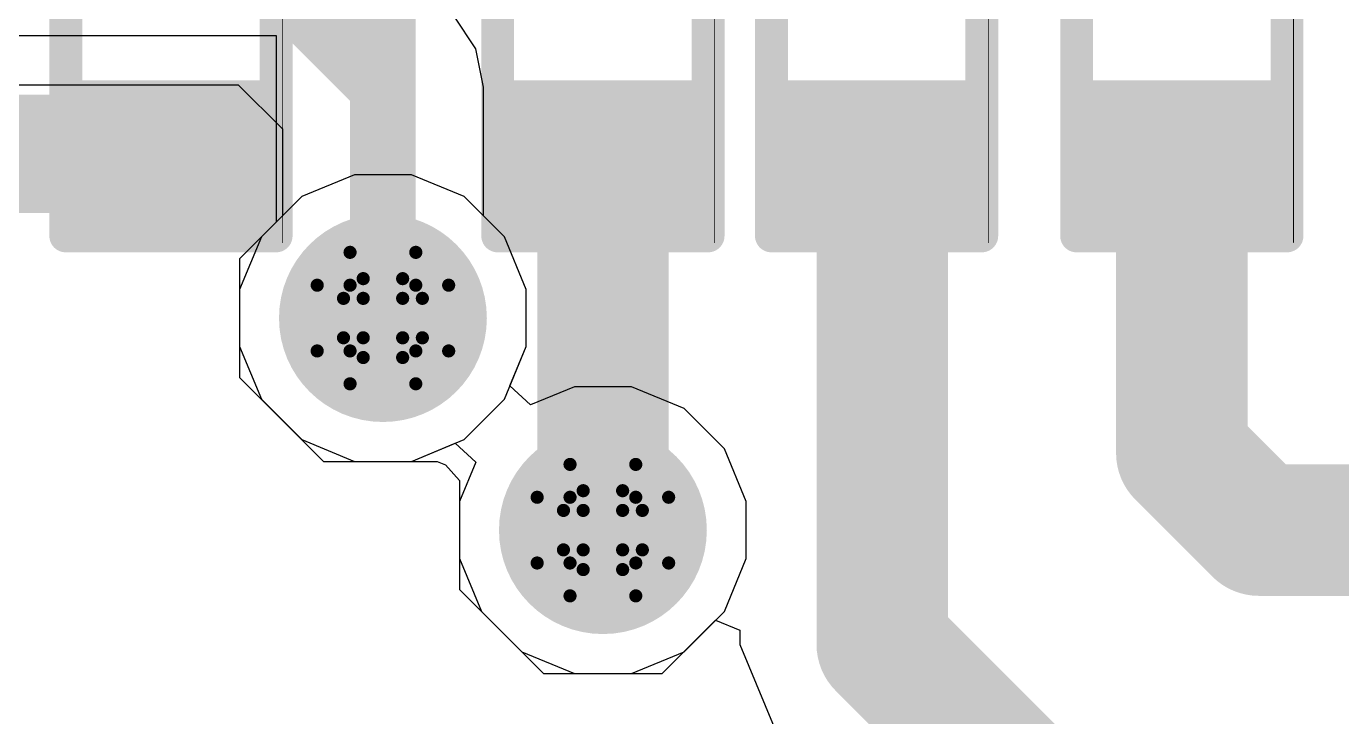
# Model space of a CAD drawing. Header units: inches. Extents: x -4 to 5258, y -4 to 5281.
# Drawn here: x 97.55 to 102.64, y 61.33 to 64 of the extents above; entities that cross this region are included whole.
import ezdxf

# ---------------------------------------------------------------- set-up
doc = ezdxf.new("R2010")
doc.units = ezdxf.units.IN
for name, color, linetype in [('Bottom Layer', 5, 'Continuous'), ('Bottom Solder', 6, 'Continuous'), ('Drill Drawing', 1, 'Continuous'), ('Layer 1', 16, 'Continuous'), ('Layer 2', 76, 'Continuous'), ('Top Layer', 1, 'Continuous'), ('Top Overlay', 2, 'Continuous'), ('Top Paste', 8, 'Continuous'), ('Top Solder', 216, 'Continuous'), ('Via Holes', 16, 'Continuous')]:
    doc.layers.add(name, color=color, linetype=linetype)

# ---------------------------------------------------------------- blocks, each defined once
blk = doc.blocks.new('R___0402_43')
at = {"layer": 'Top Layer'}
for points in [[(-0.6985, -0.3175), (-0.6985, 0.3175), (-0.2413, 0.3175), (-0.2413, -0.3175)], [(0.2413, -0.3175), (0.2413, 0.3175), (0.6985, 0.3175), (0.6985, -0.3175)]]:
    blk.add_hatch(color=1, dxfattribs=at).paths.add_polyline_path(points)
at = {"layer": 'Top Paste'}
for points in [[(-0.6985, -0.3175), (-0.6985, 0.3175), (-0.2413, 0.3175), (-0.2413, -0.3175)], [(0.2413, -0.3175), (0.2413, 0.3175), (0.6985, 0.3175), (0.6985, -0.3175)]]:
    blk.add_hatch(color=8, dxfattribs=at).paths.add_polyline_path(points)
at = {"layer": 'Top Solder'}
for points in [[(-0.7535, -0.3725), (-0.7535, 0.3725), (-0.1863, 0.3725), (-0.1863, -0.3725)], [(0.1863, -0.3725), (0.1863, 0.3725), (0.7535, 0.3725), (0.7535, -0.3725)]]:
    blk.add_hatch(color=216, dxfattribs=at).paths.add_polyline_path(points)
at = {"layer": 'Top Overlay'}
for points in [[(-0.7874, 0.4064, 0.127, 0.127, 0), (0.7874, 0.4064, 0.127, 0.127, 0)], [(-0.7874, 0.4064, 0.127, 0.127, 0), (-0.7874, -0.4064, 0.127, 0.127, 0)], [(0.7874, 0.4064, 0.127, 0.127, 0), (0.7874, -0.4064, 0.127, 0.127, 0)], [(-0.7874, -0.4064, 0.127, 0.127, 0), (0.7874, -0.4064, 0.127, 0.127, 0)], [(-0.8128, -0.4318, 0.00323, 0.00323, 0), (0.8128, -0.4318, 0.00323, 0.00323, 0)]]:
    blk.add_lwpolyline(points, format="xyseb", dxfattribs=at)
for points in [[(-0.8191, 0.4064, 0.0635, 0.0635, 1), (-0.7556, 0.4064, 0.0635, 0.0635, 1)], [(-0.8191, 0.4064, 0.0635, 0.0635, 1), (-0.7556, 0.4064, 0.0635, 0.0635, 1)], [(0.7556, 0.4064, 0.0635, 0.0635, 1), (0.8191, 0.4064, 0.0635, 0.0635, 1)], [(0.7556, 0.4064, 0.0635, 0.0635, 1), (0.8191, 0.4064, 0.0635, 0.0635, 1)], [(-0.8191, -0.4064, 0.0635, 0.0635, 1), (-0.7556, -0.4064, 0.0635, 0.0635, 1)], [(-0.8191, -0.4064, 0.0635, 0.0635, 1), (-0.7556, -0.4064, 0.0635, 0.0635, 1)], [(0.7557, -0.4064, 0.0635, 0.0635, 1), (0.8192, -0.4064, 0.0635, 0.0635, 1)], [(0.7557, -0.4064, 0.0635, 0.0635, 1), (0.8192, -0.4064, 0.0635, 0.0635, 1)], [(-0.8136, -0.4318, 0.00161, 0.00161, 1), (-0.812, -0.4318, 0.00161, 0.00161, 1)], [(0.812, -0.4318, 0.00161, 0.00161, 1), (0.8136, -0.4318, 0.00161, 0.00161, 1)]]:
    blk.add_lwpolyline(points, format="xyseb", close=True, dxfattribs=at)
blk = doc.blocks.new('R___0402_45')
at = {"layer": 'Top Layer'}
for points in [[(-0.6985, -0.3175), (-0.6985, 0.3175), (-0.2413, 0.3175), (-0.2413, -0.3175)], [(0.2413, -0.3175), (0.2413, 0.3175), (0.6985, 0.3175), (0.6985, -0.3175)]]:
    blk.add_hatch(color=1, dxfattribs=at).paths.add_polyline_path(points)
at = {"layer": 'Top Paste'}
for points in [[(-0.6985, -0.3175), (-0.6985, 0.3175), (-0.2413, 0.3175), (-0.2413, -0.3175)], [(0.2413, -0.3175), (0.2413, 0.3175), (0.6985, 0.3175), (0.6985, -0.3175)]]:
    blk.add_hatch(color=8, dxfattribs=at).paths.add_polyline_path(points)
at = {"layer": 'Top Solder'}
for points in [[(-0.7535, -0.3725), (-0.7535, 0.3725), (-0.1863, 0.3725), (-0.1863, -0.3725)], [(0.1863, -0.3725), (0.1863, 0.3725), (0.7535, 0.3725), (0.7535, -0.3725)]]:
    blk.add_hatch(color=216, dxfattribs=at).paths.add_polyline_path(points)
at = {"layer": 'Top Overlay'}
for points in [[(-0.7874, 0.4064, 0.127, 0.127, 0), (-0.7874, -0.4064, 0.127, 0.127, 0)], [(0.7874, 0.4064, 0.127, 0.127, 0), (-0.7874, 0.4064, 0.127, 0.127, 0)], [(0.7874, 0.4064, 0.127, 0.127, 0), (0.7874, -0.4064, 0.127, 0.127, 0)], [(-0.7874, -0.4064, 0.127, 0.127, 0), (0.7874, -0.4064, 0.127, 0.127, 0)], [(-0.8128, -0.4318, 0.00323, 0.00323, 0), (0.8128, -0.4318, 0.00323, 0.00323, 0)]]:
    blk.add_lwpolyline(points, format="xyseb", dxfattribs=at)
for points in [[(-0.8191, 0.4064, 0.0635, 0.0635, 1), (-0.7556, 0.4064, 0.0635, 0.0635, 1)], [(-0.8191, 0.4064, 0.0635, 0.0635, 1), (-0.7556, 0.4064, 0.0635, 0.0635, 1)], [(0.7557, 0.4064, 0.0635, 0.0635, 1), (0.8192, 0.4064, 0.0635, 0.0635, 1)], [(0.7557, 0.4064, 0.0635, 0.0635, 1), (0.8192, 0.4064, 0.0635, 0.0635, 1)], [(-0.8191, -0.4064, 0.0635, 0.0635, 1), (-0.7556, -0.4064, 0.0635, 0.0635, 1)], [(-0.8191, -0.4064, 0.0635, 0.0635, 1), (-0.7556, -0.4064, 0.0635, 0.0635, 1)], [(0.7556, -0.4064, 0.0635, 0.0635, 1), (0.8191, -0.4064, 0.0635, 0.0635, 1)], [(0.7556, -0.4064, 0.0635, 0.0635, 1), (0.8191, -0.4064, 0.0635, 0.0635, 1)], [(-0.8136, -0.4318, 0.00161, 0.00161, 1), (-0.812, -0.4318, 0.00161, 0.00161, 1)], [(0.812, -0.4318, 0.00161, 0.00161, 1), (0.8136, -0.4318, 0.00161, 0.00161, 1)]]:
    blk.add_lwpolyline(points, format="xyseb", close=True, dxfattribs=at)
blk = doc.blocks.new('R___0402_47')
at = {"layer": 'Top Layer'}
for points in [[(-0.6985, -0.3175), (-0.6985, 0.3175), (-0.2413, 0.3175), (-0.2413, -0.3175)], [(0.2413, -0.3175), (0.2413, 0.3175), (0.6985, 0.3175), (0.6985, -0.3175)]]:
    blk.add_hatch(color=1, dxfattribs=at).paths.add_polyline_path(points)
at = {"layer": 'Top Paste'}
for points in [[(-0.6985, -0.3175), (-0.6985, 0.3175), (-0.2413, 0.3175), (-0.2413, -0.3175)], [(0.2413, -0.3175), (0.2413, 0.3175), (0.6985, 0.3175), (0.6985, -0.3175)]]:
    blk.add_hatch(color=8, dxfattribs=at).paths.add_polyline_path(points)
at = {"layer": 'Top Solder'}
for points in [[(-0.7535, -0.3725), (-0.7535, 0.3725), (-0.1863, 0.3725), (-0.1863, -0.3725)], [(0.1863, -0.3725), (0.1863, 0.3725), (0.7535, 0.3725), (0.7535, -0.3725)]]:
    blk.add_hatch(color=216, dxfattribs=at).paths.add_polyline_path(points)
at = {"layer": 'Top Overlay'}
for points in [[(-0.7874, 0.4064, 0.127, 0.127, 0), (-0.7874, -0.4064, 0.127, 0.127, 0)], [(-0.7874, 0.4064, 0.127, 0.127, 0), (0.7874, 0.4064, 0.127, 0.127, 0)], [(0.7874, 0.4064, 0.127, 0.127, 0), (0.7874, -0.4064, 0.127, 0.127, 0)], [(-0.7874, -0.4064, 0.127, 0.127, 0), (0.7874, -0.4064, 0.127, 0.127, 0)], [(-0.8128, -0.4318, 0.00323, 0.00323, 0), (0.8128, -0.4318, 0.00323, 0.00323, 0)]]:
    blk.add_lwpolyline(points, format="xyseb", dxfattribs=at)
for points in [[(-0.8191, 0.4064, 0.0635, 0.0635, 1), (-0.7556, 0.4064, 0.0635, 0.0635, 1)], [(-0.8191, 0.4064, 0.0635, 0.0635, 1), (-0.7556, 0.4064, 0.0635, 0.0635, 1)], [(0.7556, 0.4064, 0.0635, 0.0635, 1), (0.8191, 0.4064, 0.0635, 0.0635, 1)], [(0.7556, 0.4064, 0.0635, 0.0635, 1), (0.8191, 0.4064, 0.0635, 0.0635, 1)], [(-0.8191, -0.4064, 0.0635, 0.0635, 1), (-0.7556, -0.4064, 0.0635, 0.0635, 1)], [(-0.8191, -0.4064, 0.0635, 0.0635, 1), (-0.7556, -0.4064, 0.0635, 0.0635, 1)], [(0.7556, -0.4064, 0.0635, 0.0635, 1), (0.8191, -0.4064, 0.0635, 0.0635, 1)], [(0.7556, -0.4064, 0.0635, 0.0635, 1), (0.8191, -0.4064, 0.0635, 0.0635, 1)], [(-0.8136, -0.4318, 0.00161, 0.00161, 1), (-0.812, -0.4318, 0.00161, 0.00161, 1)], [(0.812, -0.4318, 0.00161, 0.00161, 1), (0.8136, -0.4318, 0.00161, 0.00161, 1)]]:
    blk.add_lwpolyline(points, format="xyseb", close=True, dxfattribs=at)
blk = doc.blocks.new('R___0402_49')
at = {"layer": 'Top Layer'}
for points in [[(-0.6985, -0.3175), (-0.6985, 0.3175), (-0.2413, 0.3175), (-0.2413, -0.3175)], [(0.2413, -0.3175), (0.2413, 0.3175), (0.6985, 0.3175), (0.6985, -0.3175)]]:
    blk.add_hatch(color=1, dxfattribs=at).paths.add_polyline_path(points)
at = {"layer": 'Top Paste'}
for points in [[(-0.6985, -0.3175), (-0.6985, 0.3175), (-0.2413, 0.3175), (-0.2413, -0.3175)], [(0.2413, -0.3175), (0.2413, 0.3175), (0.6985, 0.3175), (0.6985, -0.3175)]]:
    blk.add_hatch(color=8, dxfattribs=at).paths.add_polyline_path(points)
at = {"layer": 'Top Solder'}
for points in [[(-0.7535, -0.3725), (-0.7535, 0.3725), (-0.1863, 0.3725), (-0.1863, -0.3725)], [(0.1863, -0.3725), (0.1863, 0.3725), (0.7535, 0.3725), (0.7535, -0.3725)]]:
    blk.add_hatch(color=216, dxfattribs=at).paths.add_polyline_path(points)
at = {"layer": 'Top Overlay'}
for points in [[(-0.7874, 0.4064, 0.127, 0.127, 0), (-0.7874, -0.4064, 0.127, 0.127, 0)], [(-0.7874, 0.4064, 0.127, 0.127, 0), (0.7874, 0.4064, 0.127, 0.127, 0)], [(0.7874, 0.4064, 0.127, 0.127, 0), (0.7874, -0.4064, 0.127, 0.127, 0)], [(-0.7874, -0.4064, 0.127, 0.127, 0), (0.7874, -0.4064, 0.127, 0.127, 0)], [(-0.8128, -0.4318, 0.00323, 0.00323, 0), (0.8128, -0.4318, 0.00323, 0.00323, 0)]]:
    blk.add_lwpolyline(points, format="xyseb", dxfattribs=at)
for points in [[(-0.8191, 0.4064, 0.0635, 0.0635, 1), (-0.7556, 0.4064, 0.0635, 0.0635, 1)], [(-0.8191, 0.4064, 0.0635, 0.0635, 1), (-0.7556, 0.4064, 0.0635, 0.0635, 1)], [(0.7556, 0.4064, 0.0635, 0.0635, 1), (0.8191, 0.4064, 0.0635, 0.0635, 1)], [(0.7556, 0.4064, 0.0635, 0.0635, 1), (0.8191, 0.4064, 0.0635, 0.0635, 1)], [(-0.8191, -0.4064, 0.0635, 0.0635, 1), (-0.7556, -0.4064, 0.0635, 0.0635, 1)], [(-0.8191, -0.4064, 0.0635, 0.0635, 1), (-0.7556, -0.4064, 0.0635, 0.0635, 1)], [(0.7557, -0.4064, 0.0635, 0.0635, 1), (0.8192, -0.4064, 0.0635, 0.0635, 1)], [(0.7557, -0.4064, 0.0635, 0.0635, 1), (0.8192, -0.4064, 0.0635, 0.0635, 1)], [(-0.8136, -0.4318, 0.00161, 0.00161, 1), (-0.812, -0.4318, 0.00161, 0.00161, 1)], [(0.812, -0.4318, 0.00161, 0.00161, 1), (0.8136, -0.4318, 0.00161, 0.00161, 1)]]:
    blk.add_lwpolyline(points, format="xyseb", close=True, dxfattribs=at)

msp = doc.modelspace()

# ---------------------------------------------------------------- hatches: boundary and pattern name
at = {"layer": 'Bottom Layer'}
h = msp.add_hatch(color=5, dxfattribs=at)
edge = h.paths.add_edge_path()
edge.add_arc((98.9304, 62.8722), 0.3, 0, 360)
h = msp.add_hatch(color=5, dxfattribs=at)
edge = h.paths.add_edge_path()
edge.add_arc((99.7804, 62.0527), 0.3, 0, 360)
at = {"layer": 'Bottom Solder'}
h = msp.add_hatch(color=6, dxfattribs=at)
edge = h.paths.add_edge_path()
edge.add_arc((98.9304, 62.8722), 0.4016, 0, 360)
h = msp.add_hatch(color=6, dxfattribs=at)
edge = h.paths.add_edge_path()
edge.add_arc((99.7804, 62.0527), 0.4016, 0, 360)
at = {"layer": 'Layer 1'}
h = msp.add_hatch(color=16, dxfattribs=at)
edge = h.paths.add_edge_path()
edge.add_arc((98.9304, 62.8722), 0.3, 0, 360)
h = msp.add_hatch(color=16, dxfattribs=at)
edge = h.paths.add_edge_path()
edge.add_arc((99.7804, 62.0527), 0.3, 0, 360)
at = {"layer": 'Layer 2'}
h = msp.add_hatch(color=76, dxfattribs=at)
edge = h.paths.add_edge_path()
edge.add_arc((98.9304, 62.8722), 0.3, 0, 360)
h = msp.add_hatch(color=76, dxfattribs=at)
edge = h.paths.add_edge_path()
edge.add_arc((99.7804, 62.0527), 0.3, 0, 360)
at = {"layer": 'Top Layer'}
for points in [[(100.0979, 63.7887), (99.4629, 63.7887), (99.4629, 63.2786), (100.0979, 63.2786)], [(101.1554, 63.7887), (100.5204, 63.7887), (100.5204, 63.2786), (101.1554, 63.2786)], [(102.3348, 63.7887), (101.6998, 63.7887), (101.6998, 63.2786), (102.3348, 63.2786)], [(96.9739, 63.2786), (98.4288, 63.2786), (98.4288, 63.7358), (96.9739, 63.7358)]]:
    msp.add_hatch(color=1, dxfattribs=at).paths.add_polyline_path(points)
h = msp.add_hatch(color=1, dxfattribs=at)
edge = h.paths.add_edge_path()
edge.add_arc((98.9304, 62.8722), 0.3, 0, 360)
h = msp.add_hatch(color=1, dxfattribs=at)
edge = h.paths.add_edge_path()
edge.add_arc((99.7804, 62.0527), 0.3, 0, 360)
at = {"layer": 'Top Solder'}
h = msp.add_hatch(color=216, dxfattribs=at)
edge = h.paths.add_edge_path()
edge.add_arc((98.9304, 62.8722), 0.4016, 0, 360)
h = msp.add_hatch(color=216, dxfattribs=at)
edge = h.paths.add_edge_path()
edge.add_arc((99.7804, 62.0527), 0.4016, 0, 360)
at = {"layer": 'Via Holes'}
h = msp.add_hatch(color=7, dxfattribs=at)
edge = h.paths.add_edge_path()
edge.add_arc((98.9304, 62.8722), 0.15, 0, 360)
h = msp.add_hatch(color=7, dxfattribs=at)
edge = h.paths.add_edge_path()
edge.add_arc((99.7804, 62.0527), 0.15, 0, 360)

# ---------------------------------------------------------------- linework, layer by layer
at = {"layer": 'Bottom Layer'}
for p, q in [((98.8202, 63.4262), (98.6166, 63.3418)), ((99.0406, 63.4262), (98.8202, 63.4262)), ((99.2442, 63.3418), (99.0406, 63.4262)), ((98.6166, 63.3418), (98.4607, 63.186)), ((99.4001, 63.186), (99.2442, 63.3418)), ((98.4607, 63.186), (98.3764, 62.9824)), ((99.4844, 62.9824), (99.4001, 63.186)), ((98.3764, 62.9824), (98.3764, 62.762)), ((99.4844, 62.762), (99.4844, 62.9824)), ((98.3764, 62.762), (98.4607, 62.5584)), ((99.4214, 62.6099), (99.4844, 62.762)), ((99.501, 62.5366), (99.4214, 62.6099)), ((99.6702, 62.6067), (99.501, 62.5366)), ((99.8906, 62.6067), (99.6702, 62.6067)), ((100.0942, 62.5223), (99.8906, 62.6067)), ((98.4607, 62.5584), (98.6166, 62.4025)), ((100.25, 62.3665), (100.0942, 62.5223)), ((98.6166, 62.4025), (98.8202, 62.3182)), ((99.0406, 62.3182), (99.2098, 62.3883)), ((99.2098, 62.3883), (99.2894, 62.315)), ((100.3344, 62.1629), (100.25, 62.3665)), ((98.8202, 62.3182), (99.0406, 62.3182)), ((99.2894, 62.315), (99.2264, 62.1629)), ((99.2264, 62.1629), (99.2264, 61.9425)), ((100.3344, 61.9425), (100.3344, 62.1629)), ((99.2264, 61.9425), (99.3107, 61.7389)), ((100.25, 61.7389), (100.3344, 61.9425)), ((99.3107, 61.7389), (99.4666, 61.583)), ((100.0942, 61.583), (100.25, 61.7389)), ((99.4666, 61.583), (99.6702, 61.4987)), ((99.8906, 61.4987), (100.0942, 61.583)), ((99.6702, 61.4987), (99.8906, 61.4987))]:
    msp.add_line(p, q, dxfattribs=at)
at = {"layer": 'Drill Drawing'}
for points in [[(98.8034, 62.9992, 0.0508, 0.0508, 0), (98.8034, 63.1262, 0.0508, 0.0508, 0)], [(98.8034, 63.1262, 0.0508, 0.0508, 0), (99.0574, 63.1262, 0.0508, 0.0508, 0)], [(99.0574, 62.9992, 0.0508, 0.0508, 0), (99.0574, 63.1262, 0.0508, 0.0508, 0)], [(98.8542, 62.9484, 0.0508, 0.0508, 0), (98.8542, 63.0246, 0.0508, 0.0508, 0)], [(98.8542, 63.0246, 0.0508, 0.0508, 0), (99.0066, 63.0246, 0.0508, 0.0508, 0)], [(99.0066, 62.9484, 0.0508, 0.0508, 0), (99.0066, 63.0246, 0.0508, 0.0508, 0)], [(98.6764, 62.7452, 0.0508, 0.0508, 0), (98.6764, 62.9992, 0.0508, 0.0508, 0)], [(98.6764, 62.9992, 0.0508, 0.0508, 0), (98.8034, 62.9992, 0.0508, 0.0508, 0)], [(99.0574, 62.9992, 0.0508, 0.0508, 0), (99.1844, 62.9992, 0.0508, 0.0508, 0)], [(99.1844, 62.7452, 0.0508, 0.0508, 0), (99.1844, 62.9992, 0.0508, 0.0508, 0)], [(98.778, 62.796, 0.0508, 0.0508, 0), (98.778, 62.9484, 0.0508, 0.0508, 0)], [(98.778, 62.9484, 0.0508, 0.0508, 0), (98.8542, 62.9484, 0.0508, 0.0508, 0)], [(99.0066, 62.9484, 0.0508, 0.0508, 0), (99.0828, 62.9484, 0.0508, 0.0508, 0)], [(99.0828, 62.796, 0.0508, 0.0508, 0), (99.0828, 62.9484, 0.0508, 0.0508, 0)], [(98.778, 62.796, 0.0508, 0.0508, 0), (98.8542, 62.796, 0.0508, 0.0508, 0)], [(98.8542, 62.7198, 0.0508, 0.0508, 0), (98.8542, 62.796, 0.0508, 0.0508, 0)], [(99.0066, 62.796, 0.0508, 0.0508, 0), (99.0828, 62.796, 0.0508, 0.0508, 0)], [(99.0066, 62.7198, 0.0508, 0.0508, 0), (99.0066, 62.796, 0.0508, 0.0508, 0)], [(98.6764, 62.7452, 0.0508, 0.0508, 0), (98.8034, 62.7452, 0.0508, 0.0508, 0)], [(98.8034, 62.6182, 0.0508, 0.0508, 0), (98.8034, 62.7452, 0.0508, 0.0508, 0)], [(98.8542, 62.7198, 0.0508, 0.0508, 0), (99.0066, 62.7198, 0.0508, 0.0508, 0)], [(99.0574, 62.7452, 0.0508, 0.0508, 0), (99.1844, 62.7452, 0.0508, 0.0508, 0)], [(99.0574, 62.6182, 0.0508, 0.0508, 0), (99.0574, 62.7452, 0.0508, 0.0508, 0)], [(98.8034, 62.6182, 0.0508, 0.0508, 0), (99.0574, 62.6182, 0.0508, 0.0508, 0)], [(99.6534, 62.1797, 0.0508, 0.0508, 0), (99.6534, 62.3067, 0.0508, 0.0508, 0)], [(99.6534, 62.3067, 0.0508, 0.0508, 0), (99.9074, 62.3067, 0.0508, 0.0508, 0)], [(99.9074, 62.1797, 0.0508, 0.0508, 0), (99.9074, 62.3067, 0.0508, 0.0508, 0)], [(99.7042, 62.1289, 0.0508, 0.0508, 0), (99.7042, 62.2051, 0.0508, 0.0508, 0)], [(99.7042, 62.2051, 0.0508, 0.0508, 0), (99.8566, 62.2051, 0.0508, 0.0508, 0)], [(99.8566, 62.1289, 0.0508, 0.0508, 0), (99.8566, 62.2051, 0.0508, 0.0508, 0)], [(99.5264, 61.9257, 0.0508, 0.0508, 0), (99.5264, 62.1797, 0.0508, 0.0508, 0)], [(99.5264, 62.1797, 0.0508, 0.0508, 0), (99.6534, 62.1797, 0.0508, 0.0508, 0)], [(99.9074, 62.1797, 0.0508, 0.0508, 0), (100.0344, 62.1797, 0.0508, 0.0508, 0)], [(100.0344, 61.9257, 0.0508, 0.0508, 0), (100.0344, 62.1797, 0.0508, 0.0508, 0)], [(99.628, 61.9765, 0.0508, 0.0508, 0), (99.628, 62.1289, 0.0508, 0.0508, 0)], [(99.628, 62.1289, 0.0508, 0.0508, 0), (99.7042, 62.1289, 0.0508, 0.0508, 0)], [(99.8566, 62.1289, 0.0508, 0.0508, 0), (99.9328, 62.1289, 0.0508, 0.0508, 0)], [(99.9328, 61.9765, 0.0508, 0.0508, 0), (99.9328, 62.1289, 0.0508, 0.0508, 0)], [(99.628, 61.9765, 0.0508, 0.0508, 0), (99.7042, 61.9765, 0.0508, 0.0508, 0)], [(99.7042, 61.9003, 0.0508, 0.0508, 0), (99.7042, 61.9765, 0.0508, 0.0508, 0)], [(99.8566, 61.9765, 0.0508, 0.0508, 0), (99.9328, 61.9765, 0.0508, 0.0508, 0)], [(99.8566, 61.9003, 0.0508, 0.0508, 0), (99.8566, 61.9765, 0.0508, 0.0508, 0)], [(99.5264, 61.9257, 0.0508, 0.0508, 0), (99.6534, 61.9257, 0.0508, 0.0508, 0)], [(99.6534, 61.7987, 0.0508, 0.0508, 0), (99.6534, 61.9257, 0.0508, 0.0508, 0)], [(99.7042, 61.9003, 0.0508, 0.0508, 0), (99.8566, 61.9003, 0.0508, 0.0508, 0)], [(99.9074, 61.9257, 0.0508, 0.0508, 0), (100.0344, 61.9257, 0.0508, 0.0508, 0)], [(99.9074, 61.7987, 0.0508, 0.0508, 0), (99.9074, 61.9257, 0.0508, 0.0508, 0)], [(99.6534, 61.7987, 0.0508, 0.0508, 0), (99.9074, 61.7987, 0.0508, 0.0508, 0)]]:
    msp.add_lwpolyline(points, format="xyseb", dxfattribs=at)
for points in [[(98.7907, 63.1262, 0.0254, 0.0254, 1), (98.8161, 63.1262, 0.0254, 0.0254, 1)], [(98.7907, 63.1262, 0.0254, 0.0254, 1), (98.8161, 63.1262, 0.0254, 0.0254, 1)], [(99.0447, 63.1262, 0.0254, 0.0254, 1), (99.0701, 63.1262, 0.0254, 0.0254, 1)], [(99.0447, 63.1262, 0.0254, 0.0254, 1), (99.0701, 63.1262, 0.0254, 0.0254, 1)], [(98.8415, 63.0246, 0.0254, 0.0254, 1), (98.8669, 63.0246, 0.0254, 0.0254, 1)], [(98.8415, 63.0246, 0.0254, 0.0254, 1), (98.8669, 63.0246, 0.0254, 0.0254, 1)], [(98.9939, 63.0246, 0.0254, 0.0254, 1), (99.0193, 63.0246, 0.0254, 0.0254, 1)], [(98.9939, 63.0246, 0.0254, 0.0254, 1), (99.0193, 63.0246, 0.0254, 0.0254, 1)], [(98.6637, 62.9992, 0.0254, 0.0254, 1), (98.6891, 62.9992, 0.0254, 0.0254, 1)], [(98.6637, 62.9992, 0.0254, 0.0254, 1), (98.6891, 62.9992, 0.0254, 0.0254, 1)], [(98.7907, 62.9992, 0.0254, 0.0254, 1), (98.8161, 62.9992, 0.0254, 0.0254, 1)], [(98.7907, 62.9992, 0.0254, 0.0254, 1), (98.8161, 62.9992, 0.0254, 0.0254, 1)], [(99.0447, 62.9992, 0.0254, 0.0254, 1), (99.0701, 62.9992, 0.0254, 0.0254, 1)], [(99.0447, 62.9992, 0.0254, 0.0254, 1), (99.0701, 62.9992, 0.0254, 0.0254, 1)], [(99.1717, 62.9992, 0.0254, 0.0254, 1), (99.1971, 62.9992, 0.0254, 0.0254, 1)], [(99.1717, 62.9992, 0.0254, 0.0254, 1), (99.1971, 62.9992, 0.0254, 0.0254, 1)], [(98.7653, 62.9484, 0.0254, 0.0254, 1), (98.7907, 62.9484, 0.0254, 0.0254, 1)], [(98.7653, 62.9484, 0.0254, 0.0254, 1), (98.7907, 62.9484, 0.0254, 0.0254, 1)], [(98.8415, 62.9484, 0.0254, 0.0254, 1), (98.8669, 62.9484, 0.0254, 0.0254, 1)], [(98.8415, 62.9484, 0.0254, 0.0254, 1), (98.8669, 62.9484, 0.0254, 0.0254, 1)], [(98.9939, 62.9484, 0.0254, 0.0254, 1), (99.0193, 62.9484, 0.0254, 0.0254, 1)], [(98.9939, 62.9484, 0.0254, 0.0254, 1), (99.0193, 62.9484, 0.0254, 0.0254, 1)], [(99.0701, 62.9484, 0.0254, 0.0254, 1), (99.0955, 62.9484, 0.0254, 0.0254, 1)], [(99.0701, 62.9484, 0.0254, 0.0254, 1), (99.0955, 62.9484, 0.0254, 0.0254, 1)], [(98.7653, 62.796, 0.0254, 0.0254, 1), (98.7907, 62.796, 0.0254, 0.0254, 1)], [(98.7653, 62.796, 0.0254, 0.0254, 1), (98.7907, 62.796, 0.0254, 0.0254, 1)], [(98.8415, 62.796, 0.0254, 0.0254, 1), (98.8669, 62.796, 0.0254, 0.0254, 1)], [(98.8415, 62.796, 0.0254, 0.0254, 1), (98.8669, 62.796, 0.0254, 0.0254, 1)], [(98.9939, 62.796, 0.0254, 0.0254, 1), (99.0193, 62.796, 0.0254, 0.0254, 1)], [(98.9939, 62.796, 0.0254, 0.0254, 1), (99.0193, 62.796, 0.0254, 0.0254, 1)], [(99.0701, 62.796, 0.0254, 0.0254, 1), (99.0955, 62.796, 0.0254, 0.0254, 1)], [(99.0701, 62.796, 0.0254, 0.0254, 1), (99.0955, 62.796, 0.0254, 0.0254, 1)], [(98.6637, 62.7452, 0.0254, 0.0254, 1), (98.6891, 62.7452, 0.0254, 0.0254, 1)], [(98.6637, 62.7452, 0.0254, 0.0254, 1), (98.6891, 62.7452, 0.0254, 0.0254, 1)], [(98.7907, 62.7452, 0.0254, 0.0254, 1), (98.8161, 62.7452, 0.0254, 0.0254, 1)], [(98.7907, 62.7452, 0.0254, 0.0254, 1), (98.8161, 62.7452, 0.0254, 0.0254, 1)], [(98.8415, 62.7198, 0.0254, 0.0254, 1), (98.8669, 62.7198, 0.0254, 0.0254, 1)], [(98.8415, 62.7198, 0.0254, 0.0254, 1), (98.8669, 62.7198, 0.0254, 0.0254, 1)], [(98.9939, 62.7198, 0.0254, 0.0254, 1), (99.0193, 62.7198, 0.0254, 0.0254, 1)], [(98.9939, 62.7198, 0.0254, 0.0254, 1), (99.0193, 62.7198, 0.0254, 0.0254, 1)], [(99.0447, 62.7452, 0.0254, 0.0254, 1), (99.0701, 62.7452, 0.0254, 0.0254, 1)], [(99.0447, 62.7452, 0.0254, 0.0254, 1), (99.0701, 62.7452, 0.0254, 0.0254, 1)], [(99.1717, 62.7452, 0.0254, 0.0254, 1), (99.1971, 62.7452, 0.0254, 0.0254, 1)], [(99.1717, 62.7452, 0.0254, 0.0254, 1), (99.1971, 62.7452, 0.0254, 0.0254, 1)], [(98.7907, 62.6182, 0.0254, 0.0254, 1), (98.8161, 62.6182, 0.0254, 0.0254, 1)], [(98.7907, 62.6182, 0.0254, 0.0254, 1), (98.8161, 62.6182, 0.0254, 0.0254, 1)], [(99.0447, 62.6182, 0.0254, 0.0254, 1), (99.0701, 62.6182, 0.0254, 0.0254, 1)], [(99.0447, 62.6182, 0.0254, 0.0254, 1), (99.0701, 62.6182, 0.0254, 0.0254, 1)], [(99.6407, 62.3067, 0.0254, 0.0254, 1), (99.6661, 62.3067, 0.0254, 0.0254, 1)], [(99.6407, 62.3067, 0.0254, 0.0254, 1), (99.6661, 62.3067, 0.0254, 0.0254, 1)], [(99.8947, 62.3067, 0.0254, 0.0254, 1), (99.9201, 62.3067, 0.0254, 0.0254, 1)], [(99.8947, 62.3067, 0.0254, 0.0254, 1), (99.9201, 62.3067, 0.0254, 0.0254, 1)], [(99.6915, 62.2051, 0.0254, 0.0254, 1), (99.7169, 62.2051, 0.0254, 0.0254, 1)], [(99.6915, 62.2051, 0.0254, 0.0254, 1), (99.7169, 62.2051, 0.0254, 0.0254, 1)], [(99.8439, 62.2051, 0.0254, 0.0254, 1), (99.8693, 62.2051, 0.0254, 0.0254, 1)], [(99.8439, 62.2051, 0.0254, 0.0254, 1), (99.8693, 62.2051, 0.0254, 0.0254, 1)], [(99.5137, 62.1797, 0.0254, 0.0254, 1), (99.5391, 62.1797, 0.0254, 0.0254, 1)], [(99.5137, 62.1797, 0.0254, 0.0254, 1), (99.5391, 62.1797, 0.0254, 0.0254, 1)], [(99.6407, 62.1797, 0.0254, 0.0254, 1), (99.6661, 62.1797, 0.0254, 0.0254, 1)], [(99.6407, 62.1797, 0.0254, 0.0254, 1), (99.6661, 62.1797, 0.0254, 0.0254, 1)], [(99.8947, 62.1797, 0.0254, 0.0254, 1), (99.9201, 62.1797, 0.0254, 0.0254, 1)], [(99.8947, 62.1797, 0.0254, 0.0254, 1), (99.9201, 62.1797, 0.0254, 0.0254, 1)], [(100.0217, 62.1797, 0.0254, 0.0254, 1), (100.0471, 62.1797, 0.0254, 0.0254, 1)], [(100.0217, 62.1797, 0.0254, 0.0254, 1), (100.0471, 62.1797, 0.0254, 0.0254, 1)], [(99.6153, 62.1289, 0.0254, 0.0254, 1), (99.6407, 62.1289, 0.0254, 0.0254, 1)], [(99.6153, 62.1289, 0.0254, 0.0254, 1), (99.6407, 62.1289, 0.0254, 0.0254, 1)], [(99.6915, 62.1289, 0.0254, 0.0254, 1), (99.7169, 62.1289, 0.0254, 0.0254, 1)], [(99.6915, 62.1289, 0.0254, 0.0254, 1), (99.7169, 62.1289, 0.0254, 0.0254, 1)], [(99.8439, 62.1289, 0.0254, 0.0254, 1), (99.8693, 62.1289, 0.0254, 0.0254, 1)], [(99.8439, 62.1289, 0.0254, 0.0254, 1), (99.8693, 62.1289, 0.0254, 0.0254, 1)], [(99.9201, 62.1289, 0.0254, 0.0254, 1), (99.9455, 62.1289, 0.0254, 0.0254, 1)], [(99.9201, 62.1289, 0.0254, 0.0254, 1), (99.9455, 62.1289, 0.0254, 0.0254, 1)], [(99.6153, 61.9765, 0.0254, 0.0254, 1), (99.6407, 61.9765, 0.0254, 0.0254, 1)], [(99.6153, 61.9765, 0.0254, 0.0254, 1), (99.6407, 61.9765, 0.0254, 0.0254, 1)], [(99.6915, 61.9765, 0.0254, 0.0254, 1), (99.7169, 61.9765, 0.0254, 0.0254, 1)], [(99.6915, 61.9765, 0.0254, 0.0254, 1), (99.7169, 61.9765, 0.0254, 0.0254, 1)], [(99.8439, 61.9765, 0.0254, 0.0254, 1), (99.8693, 61.9765, 0.0254, 0.0254, 1)], [(99.8439, 61.9765, 0.0254, 0.0254, 1), (99.8693, 61.9765, 0.0254, 0.0254, 1)], [(99.9201, 61.9765, 0.0254, 0.0254, 1), (99.9455, 61.9765, 0.0254, 0.0254, 1)], [(99.9201, 61.9765, 0.0254, 0.0254, 1), (99.9455, 61.9765, 0.0254, 0.0254, 1)], [(99.5137, 61.9257, 0.0254, 0.0254, 1), (99.5391, 61.9257, 0.0254, 0.0254, 1)], [(99.5137, 61.9257, 0.0254, 0.0254, 1), (99.5391, 61.9257, 0.0254, 0.0254, 1)], [(99.6407, 61.9257, 0.0254, 0.0254, 1), (99.6661, 61.9257, 0.0254, 0.0254, 1)], [(99.6407, 61.9257, 0.0254, 0.0254, 1), (99.6661, 61.9257, 0.0254, 0.0254, 1)], [(99.6915, 61.9003, 0.0254, 0.0254, 1), (99.7169, 61.9003, 0.0254, 0.0254, 1)], [(99.6915, 61.9003, 0.0254, 0.0254, 1), (99.7169, 61.9003, 0.0254, 0.0254, 1)], [(99.8439, 61.9003, 0.0254, 0.0254, 1), (99.8693, 61.9003, 0.0254, 0.0254, 1)], [(99.8439, 61.9003, 0.0254, 0.0254, 1), (99.8693, 61.9003, 0.0254, 0.0254, 1)], [(99.8947, 61.9257, 0.0254, 0.0254, 1), (99.9201, 61.9257, 0.0254, 0.0254, 1)], [(99.8947, 61.9257, 0.0254, 0.0254, 1), (99.9201, 61.9257, 0.0254, 0.0254, 1)], [(100.0217, 61.9257, 0.0254, 0.0254, 1), (100.0471, 61.9257, 0.0254, 0.0254, 1)], [(100.0217, 61.9257, 0.0254, 0.0254, 1), (100.0471, 61.9257, 0.0254, 0.0254, 1)], [(99.6407, 61.7987, 0.0254, 0.0254, 1), (99.6661, 61.7987, 0.0254, 0.0254, 1)], [(99.6407, 61.7987, 0.0254, 0.0254, 1), (99.6661, 61.7987, 0.0254, 0.0254, 1)], [(99.8947, 61.7987, 0.0254, 0.0254, 1), (99.9201, 61.7987, 0.0254, 0.0254, 1)], [(99.8947, 61.7987, 0.0254, 0.0254, 1), (99.9201, 61.7987, 0.0254, 0.0254, 1)]]:
    msp.add_lwpolyline(points, format="xyseb", close=True, dxfattribs=at)
at = {"layer": 'Layer 1'}
for p, q in [((98.8202, 63.4262), (98.6166, 63.3418)), ((99.0406, 63.4262), (98.8202, 63.4262)), ((99.2442, 63.3418), (99.0406, 63.4262)), ((98.6166, 63.3418), (98.4607, 63.186)), ((99.4001, 63.186), (99.2442, 63.3418)), ((98.4607, 63.186), (98.3764, 62.9824)), ((99.4844, 62.9824), (99.4001, 63.186)), ((98.3764, 62.9824), (98.3764, 62.762)), ((99.4844, 62.762), (99.4844, 62.9824)), ((98.3764, 62.762), (98.4607, 62.5584)), ((99.4214, 62.6099), (99.4844, 62.762)), ((99.501, 62.5366), (99.4214, 62.6099)), ((99.6702, 62.6067), (99.501, 62.5366)), ((99.8906, 62.6067), (99.6702, 62.6067)), ((100.0942, 62.5223), (99.8906, 62.6067)), ((98.4607, 62.5584), (98.6166, 62.4025)), ((100.25, 62.3665), (100.0942, 62.5223)), ((98.6166, 62.4025), (98.8202, 62.3182)), ((99.0406, 62.3182), (99.2098, 62.3883)), ((99.2098, 62.3883), (99.2894, 62.315)), ((100.3344, 62.1629), (100.25, 62.3665)), ((98.8202, 62.3182), (99.0406, 62.3182)), ((99.2894, 62.315), (99.2264, 62.1629)), ((99.2264, 62.1629), (99.2264, 61.9425)), ((100.3344, 61.9425), (100.3344, 62.1629)), ((99.2264, 61.9425), (99.3107, 61.7389)), ((100.25, 61.7389), (100.3344, 61.9425)), ((99.3107, 61.7389), (99.4666, 61.583)), ((100.0942, 61.583), (100.25, 61.7389)), ((99.4666, 61.583), (99.6702, 61.4987)), ((99.8906, 61.4987), (100.0942, 61.583)), ((99.6702, 61.4987), (99.8906, 61.4987))]:
    msp.add_line(p, q, dxfattribs=at)
at = {"layer": 'Layer 2'}
for p, q in [((99.2893, 63.9129), (99.2051, 64.0389)), ((99.3189, 63.7642), (99.2893, 63.9129)), ((85.1831, 63.7736), (98.3716, 63.7736)), ((98.3716, 63.7736), (98.5419, 63.6033)), ((99.3189, 63.2672), (99.3189, 63.7642)), ((98.5419, 63.6033), (98.5419, 63.2672)), ((98.5419, 63.2672), (98.4607, 63.186)), ((99.4001, 63.186), (99.3189, 63.2672)), ((98.4607, 63.186), (98.3764, 62.9824)), ((99.4844, 62.9824), (99.4001, 63.186)), ((98.3764, 62.9824), (98.3764, 62.762)), ((99.4844, 62.762), (99.4844, 62.9824)), ((98.3764, 62.762), (98.4607, 62.5584)), ((99.4001, 62.5584), (99.4844, 62.762)), ((98.4607, 62.5584), (98.6166, 62.4025)), ((99.2442, 62.4025), (99.4001, 62.5584)), ((98.6166, 62.4025), (98.8202, 62.3182)), ((99.0406, 62.3182), (99.2442, 62.4025)), ((98.8202, 62.3182), (99.0406, 62.3182))]:
    msp.add_line(p, q, dxfattribs=at)
for points in [[(98.5325, 64.1621, 0.254, 0.254, 0), (98.9304, 63.7642, 0.254, 0.254, 0)], [(98.9304, 62.8722, 0.254, 0.254, 0), (98.9304, 63.7642, 0.254, 0.254, 0)]]:
    msp.add_lwpolyline(points, format="xyseb", dxfattribs=at)
for points in [[(98.8669, 63.7642, 0.127, 0.127, 1), (98.9939, 63.7642, 0.127, 0.127, 1)], [(98.8669, 63.7642, 0.127, 0.127, 1), (98.9939, 63.7642, 0.127, 0.127, 1)], [(98.8669, 62.8722, 0.127, 0.127, 1), (98.9939, 62.8722, 0.127, 0.127, 1)]]:
    msp.add_lwpolyline(points, format="xyseb", close=True, dxfattribs=at)
at = {"layer": 'Top Layer'}
for p, q in [((96.6771, 63.9644), (98.518, 63.9644)), ((98.518, 63.9644), (98.518, 63.2433)), ((98.518, 63.2433), (98.3764, 63.1017)), ((98.3764, 63.1017), (98.3764, 62.6427)), ((98.3764, 62.6427), (98.7009, 62.3182)), ((98.7009, 62.3182), (99.1397, 62.3182)), ((99.1397, 62.3182), (99.1719, 62.3048)), ((99.1719, 62.3048), (99.2264, 62.2441)), ((99.2264, 62.2441), (99.2264, 61.8232)), ((99.2264, 61.8232), (99.5509, 61.4987)), ((100.0099, 61.4987), (100.2161, 61.7049)), ((100.2161, 61.7049), (100.31, 61.6661)), ((100.31, 61.6661), (100.31, 61.6112)), ((100.31, 61.6112), (100.471, 61.2224)), ((99.5509, 61.4987), (100.0099, 61.4987))]:
    msp.add_line(p, q, dxfattribs=at)
for points in [[(98.9304, 62.8722, 0.254, 0.254, 0), (98.9304, 65.3571, 0.254, 0.254, 0)], [(99.7804, 62.0527, 0.508, 0.508, 0), (99.7804, 63.5072, 0.508, 0.508, 0)], [(100.8598, 61.6112, 0.508, 0.508, 0), (100.8598, 63.5001, 0.508, 0.508, 0)], [(102.0173, 62.3503, 0.508, 0.508, 0), (102.0173, 63.5072, 0.508, 0.508, 0)], [(102.0173, 62.3503, 0.508, 0.508, 0), (102.3149, 62.0527, 0.508, 0.508, 0)], [(102.3149, 62.0527, 0.508, 0.508, 0), (104.5045, 62.0527, 0.508, 0.508, 0)], [(100.8598, 61.6112, 0.508, 0.508, 0), (101.4395, 61.0316, 0.508, 0.508, 0)]]:
    msp.add_lwpolyline(points, format="xyseb", dxfattribs=at)
for points in [[(99.6534, 63.5072, 0.254, 0.254, 1), (99.9074, 63.5072, 0.254, 0.254, 1)], [(100.7328, 63.5001, 0.254, 0.254, 1), (100.9868, 63.5001, 0.254, 0.254, 1)], [(101.8903, 63.5072, 0.254, 0.254, 1), (102.1443, 63.5072, 0.254, 0.254, 1)], [(98.8669, 62.8722, 0.127, 0.127, 1), (98.9939, 62.8722, 0.127, 0.127, 1)], [(101.8903, 62.3503, 0.254, 0.254, 1), (102.1443, 62.3503, 0.254, 0.254, 1)], [(101.8903, 62.3503, 0.254, 0.254, 1), (102.1443, 62.3503, 0.254, 0.254, 1)], [(99.6534, 62.0527, 0.254, 0.254, 1), (99.9074, 62.0527, 0.254, 0.254, 1)], [(102.1879, 62.0527, 0.254, 0.254, 1), (102.4419, 62.0527, 0.254, 0.254, 1)], [(102.1879, 62.0527, 0.254, 0.254, 1), (102.4419, 62.0527, 0.254, 0.254, 1)], [(100.7328, 61.6112, 0.254, 0.254, 1), (100.9868, 61.6112, 0.254, 0.254, 1)], [(100.7328, 61.6112, 0.254, 0.254, 1), (100.9868, 61.6112, 0.254, 0.254, 1)]]:
    msp.add_lwpolyline(points, format="xyseb", close=True, dxfattribs=at)

# ---------------------------------------------------------------- block references
at = {"rotation": 90}
for name, p in [('R___0402_49', (98.1113, 63.9771)), ('R___0402_47', (99.7804, 63.9771)), ('R___0402_43', (100.8379, 63.9771)), ('R___0402_45', (102.0173, 63.9771))]:
    msp.add_blockref(name, p, dxfattribs=at)

doc.saveas('drawing.dxf')
